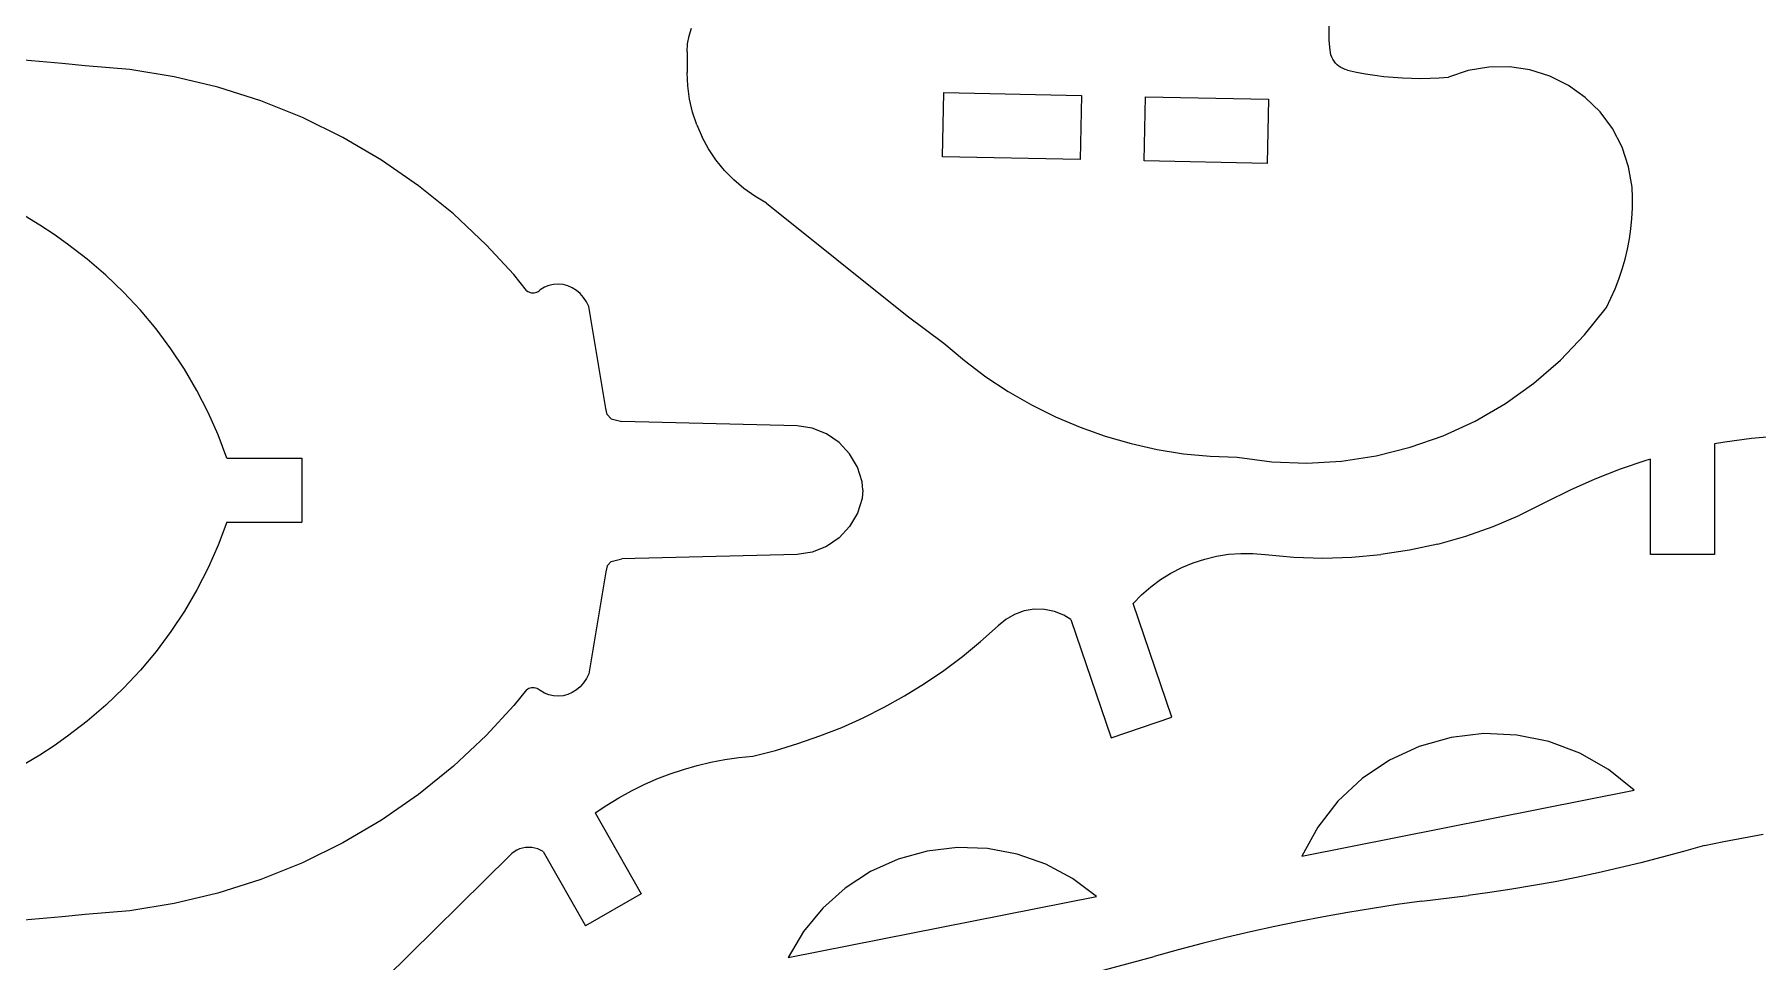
# Model space of a CAD drawing. Header units: millimetres. Extents: x -233 to 120, y -19 to 188.
# Drawn here: x -148.6 to -78.2, y 16.7 to 54.6 of the extents above; entities that cross this region are included whole.
import ezdxf

# ---------------------------------------------------------------- set-up
doc = ezdxf.new("R2010")
doc.units = ezdxf.units.MM
doc.header["$MEASUREMENT"] = 0
doc.layers.add('Layer 1', color=7, linetype='Continuous')

msp = doc.modelspace()

# ---------------------------------------------------------------- linework, layer by layer
at = {"layer": 'Layer 1', "lineweight": 9}
for points in [[(-95.6649, 54.36), (-95.6649, 54.36), (-95.6649, 56.7346), (-95.6649, 56.7346)], [(-121.8951, 54.2208), (-121.8951, 54.2208), (-121.8357, 54.5455), (-121.8357, 54.5455)], [(-121.8357, 54.5455), (-121.8357, 54.5455), (-121.7376, 54.8608), (-121.7376, 54.8608)], [(-95.6323, 53.9585), (-95.6323, 53.9585), (-95.6649, 54.36), (-95.6649, 54.36)], [(-148.3964, 53.5044), (-148.3964, 53.5044), (-149.3352, 53.5862), (-149.3352, 53.5862)], [(-121.9149, 53.8912), (-121.9149, 53.8912), (-121.8951, 54.2208), (-121.8951, 54.2208)], [(-121.9149, 53.8912), (-121.9149, 53.8912), (-121.9149, 53.0475), (-121.9149, 53.0475)], [(-95.6187, 53.8633), (-95.6187, 53.8633), (-95.6323, 53.9585), (-95.6323, 53.9585)], [(-95.5953, 53.7702), (-95.5953, 53.7702), (-95.6187, 53.8633), (-95.6187, 53.8633)], [(-95.5622, 53.6799), (-95.5622, 53.6799), (-95.5953, 53.7702), (-95.5953, 53.7702)], [(-95.5199, 53.5936), (-95.5199, 53.5936), (-95.5622, 53.6799), (-95.5622, 53.6799)], [(-95.4688, 53.5123), (-95.4688, 53.5123), (-95.5199, 53.5936), (-95.5199, 53.5936)], [(-147.458, 53.4174), (-147.458, 53.4174), (-148.3964, 53.5044), (-148.3964, 53.5044)], [(-146.5202, 53.3249), (-146.5202, 53.3249), (-147.458, 53.4174), (-147.458, 53.4174)], [(-144.6906, 53.1671), (-144.6906, 53.1671), (-146.5202, 53.3249), (-146.5202, 53.3249)], [(-142.8777, 52.8742), (-142.8777, 52.8742), (-144.6906, 53.1671), (-144.6906, 53.1671)], [(-141.0915, 52.4479), (-141.0915, 52.4479), (-142.8777, 52.8742), (-142.8777, 52.8742)], [(-121.8901, 52.5016), (-121.8901, 52.5016), (-121.9149, 53.0475), (-121.9149, 53.0475)], [(-95.4095, 53.4366), (-95.4095, 53.4366), (-95.4688, 53.5123), (-95.4688, 53.5123)], [(-95.3426, 53.3676), (-95.3426, 53.3676), (-95.4095, 53.4366), (-95.4095, 53.4366)], [(-95.2689, 53.306), (-95.2689, 53.306), (-95.3426, 53.3676), (-95.3426, 53.3676)], [(-95.1891, 53.2524), (-95.1891, 53.2524), (-95.2689, 53.306), (-95.2689, 53.306)], [(-95.1042, 53.2075), (-95.1042, 53.2075), (-95.1891, 53.2524), (-95.1891, 53.2524)], [(-95.015, 53.1716), (-95.015, 53.1716), (-95.1042, 53.2075), (-95.1042, 53.2075)], [(-94.9226, 53.1453), (-94.9226, 53.1453), (-95.015, 53.1716), (-95.015, 53.1716)], [(-94.9226, 53.1453), (-94.9226, 53.1453), (-94.5529, 53.066), (-94.5529, 53.066)], [(-94.5529, 53.066), (-94.5529, 53.066), (-94.1811, 52.9973), (-94.1811, 52.9973)], [(-94.1811, 52.9973), (-94.1811, 52.9973), (-93.8074, 52.9393), (-93.8074, 52.9393)], [(-93.8074, 52.9393), (-93.8074, 52.9393), (-93.4323, 52.8918), (-93.4323, 52.8918)], [(-93.4323, 52.8918), (-93.4323, 52.8918), (-93.056, 52.8551), (-93.056, 52.8551)], [(-93.056, 52.8551), (-93.056, 52.8551), (-92.6788, 52.829), (-92.6788, 52.829)], [(-92.6788, 52.829), (-92.6788, 52.829), (-92.301, 52.8137), (-92.301, 52.8137)], [(-91.5448, 52.8154), (-91.5448, 52.8154), (-91.1671, 52.8323), (-91.1671, 52.8323)], [(-91.1671, 52.8323), (-91.1671, 52.8323), (-90.7899, 52.86), (-90.7899, 52.86)], [(-89.9857, 53.1307), (-89.9857, 53.1307), (-90.7899, 52.86), (-90.7899, 52.86)], [(-89.149, 53.2721), (-89.149, 53.2721), (-89.9857, 53.1307), (-89.9857, 53.1307)], [(-88.3004, 53.2807), (-88.3004, 53.2807), (-89.149, 53.2721), (-89.149, 53.2721)], [(-87.461, 53.1563), (-87.461, 53.1563), (-88.3004, 53.2807), (-88.3004, 53.2807)], [(-86.6514, 52.9019), (-86.6514, 52.9019), (-87.461, 53.1563), (-87.461, 53.1563)], [(-85.8917, 52.5238), (-85.8917, 52.5238), (-86.6514, 52.9019), (-86.6514, 52.9019)], [(-139.3417, 51.8905), (-139.3417, 51.8905), (-141.0915, 52.4479), (-141.0915, 52.4479)], [(-121.8157, 51.9602), (-121.8157, 51.9602), (-121.8901, 52.5016), (-121.8901, 52.5016)], [(-111.475, 49.6008), (-111.475, 49.6008), (-111.4222, 52.2253), (-111.4222, 52.2253)], [(-111.4222, 52.2253), (-111.4222, 52.2253), (-105.7984, 52.1122), (-105.7984, 52.1122)], [(-92.301, 52.8137), (-92.301, 52.8137), (-91.9229, 52.8092), (-91.9229, 52.8092)], [(-91.9229, 52.8092), (-91.9229, 52.8092), (-91.5448, 52.8154), (-91.5448, 52.8154)], [(-85.2005, 52.0314), (-85.2005, 52.0314), (-85.8917, 52.5238), (-85.8917, 52.5238)], [(-137.638, 51.205), (-137.638, 51.205), (-139.3417, 51.8905), (-139.3417, 51.8905)], [(-121.6924, 51.4278), (-121.6924, 51.4278), (-121.8157, 51.9602), (-121.8157, 51.9602)], [(-121.5211, 50.9089), (-121.5211, 50.9089), (-121.6924, 51.4278), (-121.6924, 51.4278)], [(-105.7984, 52.1122), (-105.7984, 52.1122), (-105.8511, 49.4877), (-105.8511, 49.4877)], [(-103.2267, 49.4349), (-103.2267, 49.4349), (-103.1739, 52.0594), (-103.1739, 52.0594)], [(-103.1739, 52.0594), (-103.1739, 52.0594), (-98.1531, 51.9584), (-98.1531, 51.9584)], [(-98.1531, 51.9584), (-98.1531, 51.9584), (-98.2059, 49.3339), (-98.2059, 49.3339)], [(-84.5951, 51.4367), (-84.5951, 51.4367), (-85.2005, 52.0314), (-85.2005, 52.0314)], [(-84.0903, 50.7546), (-84.0903, 50.7546), (-84.5951, 51.4367), (-84.5951, 51.4367)], [(-135.9898, 50.3953), (-135.9898, 50.3953), (-137.638, 51.205), (-137.638, 51.205)], [(-121.5211, 50.9089), (-121.5211, 50.9089), (-121.3034, 50.4076), (-121.3034, 50.4076)], [(-83.6985, 50.0019), (-83.6985, 50.0019), (-84.0903, 50.7546), (-84.0903, 50.7546)], [(-134.4061, 49.4657), (-134.4061, 49.4657), (-135.9898, 50.3953), (-135.9898, 50.3953)], [(-121.0411, 49.9283), (-121.0411, 49.9283), (-121.3034, 50.4076), (-121.3034, 50.4076)], [(-132.8955, 48.4215), (-132.8955, 48.4215), (-134.4061, 49.4657), (-134.4061, 49.4657)], [(-120.7362, 49.4748), (-120.7362, 49.4748), (-121.0411, 49.9283), (-121.0411, 49.9283)], [(-120.3914, 49.0508), (-120.3914, 49.0508), (-120.7362, 49.4748), (-120.7362, 49.4748)], [(-105.8511, 49.4877), (-105.8511, 49.4877), (-111.475, 49.6008), (-111.475, 49.6008)], [(-98.2059, 49.3339), (-98.2059, 49.3339), (-103.2267, 49.4349), (-103.2267, 49.4349)], [(-83.4295, 49.197), (-83.4295, 49.197), (-83.6985, 50.0019), (-83.6985, 50.0019)], [(-120.0094, 48.66), (-120.0094, 48.66), (-120.3914, 49.0508), (-120.3914, 49.0508)], [(-119.5935, 48.3056), (-119.5935, 48.3056), (-120.0094, 48.66), (-120.0094, 48.66)], [(-83.2899, 48.36), (-83.2899, 48.36), (-83.4295, 49.197), (-83.4295, 49.197)], [(-131.4664, 47.2682), (-131.4664, 47.2682), (-132.8955, 48.4215), (-132.8955, 48.4215)], [(-119.1471, 47.9904), (-119.1471, 47.9904), (-119.5935, 48.3056), (-119.5935, 48.3056)], [(-118.6738, 47.7171), (-118.6738, 47.7171), (-119.1471, 47.9904), (-119.1471, 47.9904)], [(-83.2728, 47.9365), (-83.2728, 47.9365), (-83.2899, 48.36), (-83.2899, 48.36)], [(-83.2751, 47.5126), (-83.2751, 47.5126), (-83.2728, 47.9365), (-83.2728, 47.9365)], [(-130.1266, 46.0123), (-130.1266, 46.0123), (-131.4664, 47.2682), (-131.4664, 47.2682)], [(-118.6738, 47.7171), (-118.6738, 47.7171), (-112.9149, 43.11), (-112.9149, 43.11)], [(-83.2966, 47.0893), (-83.2966, 47.0893), (-83.2751, 47.5126), (-83.2751, 47.5126)], [(-148.3703, 46.8138), (-148.3703, 46.8138), (-148.9674, 47.1735), (-148.9674, 47.1735)], [(-147.7886, 46.4297), (-147.7886, 46.4297), (-148.3703, 46.8138), (-148.3703, 46.8138)], [(-83.3975, 46.2478), (-83.3975, 46.2478), (-83.3374, 46.6674), (-83.3374, 46.6674)], [(-83.3374, 46.6674), (-83.3374, 46.6674), (-83.2966, 47.0893), (-83.2966, 47.0893)], [(-147.2462, 46.0385), (-147.2462, 46.0385), (-147.7886, 46.4297), (-147.7886, 46.4297)], [(-146.4451, 45.4286), (-146.4451, 45.4286), (-147.2462, 46.0385), (-147.2462, 46.0385)], [(-129.0018, 44.7892), (-129.0018, 44.7892), (-130.1266, 46.0123), (-130.1266, 46.0123)], [(-83.5746, 45.419), (-83.5746, 45.419), (-83.4766, 45.8314), (-83.4766, 45.8314)], [(-83.4766, 45.8314), (-83.4766, 45.8314), (-83.3975, 46.2478), (-83.3975, 46.2478)], [(-145.6792, 44.7749), (-145.6792, 44.7749), (-146.4451, 45.4286), (-146.4451, 45.4286)], [(-83.6914, 45.0116), (-83.6914, 45.0116), (-83.5746, 45.419), (-83.5746, 45.419)], [(-144.951, 44.0794), (-144.951, 44.0794), (-145.6792, 44.7749), (-145.6792, 44.7749)], [(-128.4753, 44.1388), (-128.4753, 44.1388), (-129.0018, 44.7892), (-129.0018, 44.7892)], [(-127.3722, 44.3918), (-127.3722, 44.3918), (-127.564, 44.3484), (-127.564, 44.3484)], [(-127.1769, 44.4043), (-127.1769, 44.4043), (-127.3722, 44.3918), (-127.3722, 44.3918)], [(-126.982, 44.3856), (-126.982, 44.3856), (-127.1769, 44.4043), (-127.1769, 44.4043)], [(-126.7914, 44.336), (-126.7914, 44.336), (-126.982, 44.3856), (-126.982, 44.3856)], [(-83.9799, 44.2147), (-83.9799, 44.2147), (-83.8266, 44.6099), (-83.8266, 44.6099)], [(-83.8266, 44.6099), (-83.8266, 44.6099), (-83.6914, 45.0116), (-83.6914, 45.0116)], [(-144.2628, 43.3444), (-144.2628, 43.3444), (-144.951, 44.0794), (-144.951, 44.0794)], [(-128.4753, 44.1388), (-128.4753, 44.1388), (-128.4302, 44.1068), (-128.4302, 44.1068)], [(-128.4302, 44.1068), (-128.4302, 44.1068), (-128.3811, 44.0811), (-128.3811, 44.0811)], [(-128.3811, 44.0811), (-128.3811, 44.0811), (-128.3291, 44.0623), (-128.3291, 44.0623)], [(-128.3291, 44.0623), (-128.3291, 44.0623), (-128.2749, 44.0508), (-128.2749, 44.0508)], [(-128.2749, 44.0508), (-128.2749, 44.0508), (-128.2198, 44.0466), (-128.2198, 44.0466)], [(-128.2198, 44.0466), (-128.2198, 44.0466), (-128.1645, 44.05), (-128.1645, 44.05)], [(-128.1645, 44.05), (-128.1645, 44.05), (-128.1102, 44.0608), (-128.1102, 44.0608)], [(-128.1102, 44.0608), (-128.1102, 44.0608), (-128.0579, 44.0788), (-128.0579, 44.0788)], [(-128.0579, 44.0788), (-128.0579, 44.0788), (-128.0085, 44.1038), (-128.0085, 44.1038)], [(-128.0085, 44.1038), (-128.0085, 44.1038), (-127.9629, 44.1352), (-127.9629, 44.1352)], [(-127.9629, 44.1352), (-127.9629, 44.1352), (-127.922, 44.1725), (-127.922, 44.1725)], [(-127.7485, 44.2748), (-127.7485, 44.2748), (-127.922, 44.1725), (-127.922, 44.1725)], [(-127.564, 44.3484), (-127.564, 44.3484), (-127.7485, 44.2748), (-127.7485, 44.2748)], [(-126.6088, 44.2565), (-126.6088, 44.2565), (-126.7914, 44.336), (-126.7914, 44.336)], [(-126.438, 44.1487), (-126.438, 44.1487), (-126.6088, 44.2565), (-126.6088, 44.2565)], [(-126.2822, 44.0148), (-126.2822, 44.0148), (-126.438, 44.1487), (-126.438, 44.1487)], [(-126.1446, 43.8573), (-126.1446, 43.8573), (-126.2822, 44.0148), (-126.2822, 44.0148)], [(-126.028, 43.6796), (-126.028, 43.6796), (-126.1446, 43.8573), (-126.1446, 43.8573)], [(-125.9346, 43.485), (-125.9346, 43.485), (-126.028, 43.6796), (-126.028, 43.6796)], [(-84.3399, 43.4475), (-84.3399, 43.4475), (-84.1512, 43.827), (-84.1512, 43.827)], [(-84.1512, 43.827), (-84.1512, 43.827), (-83.9799, 44.2147), (-83.9799, 44.2147)], [(-143.6167, 42.5721), (-143.6167, 42.5721), (-144.2628, 43.3444), (-144.2628, 43.3444)], [(-125.2369, 39.3159), (-125.2369, 39.3159), (-125.9346, 43.485), (-125.9346, 43.485)], [(-112.9149, 43.11), (-112.9149, 43.11), (-111.4149, 41.985), (-111.4149, 41.985)], [(-85.2297, 42.3266), (-85.2297, 42.3266), (-84.3399, 43.4475), (-84.3399, 43.4475)], [(-143.0148, 41.7649), (-143.0148, 41.7649), (-143.6167, 42.5721), (-143.6167, 42.5721)], [(-86.2203, 41.2937), (-86.2203, 41.2937), (-85.2297, 42.3266), (-85.2297, 42.3266)], [(-142.4588, 40.9253), (-142.4588, 40.9253), (-143.0148, 41.7649), (-143.0148, 41.7649)], [(-111.4149, 41.985), (-111.4149, 41.985), (-110.5807, 41.2761), (-110.5807, 41.2761)], [(-141.9506, 40.0561), (-141.9506, 40.0561), (-142.4588, 40.9253), (-142.4588, 40.9253)], [(-110.5807, 41.2761), (-110.5807, 41.2761), (-109.705, 40.6191), (-109.705, 40.6191)], [(-87.3031, 40.358), (-87.3031, 40.358), (-86.2203, 41.2937), (-86.2203, 41.2937)], [(-109.705, 40.6191), (-109.705, 40.6191), (-108.7911, 40.0164), (-108.7911, 40.0164)], [(-88.4685, 39.5275), (-88.4685, 39.5275), (-87.3031, 40.358), (-87.3031, 40.358)], [(-141.4917, 39.1598), (-141.4917, 39.1598), (-141.9506, 40.0561), (-141.9506, 40.0561)], [(-108.7911, 40.0164), (-108.7911, 40.0164), (-107.8424, 39.4701), (-107.8424, 39.4701)], [(-107.8424, 39.4701), (-107.8424, 39.4701), (-106.8623, 38.9823), (-106.8623, 38.9823)], [(-89.7066, 38.8096), (-89.7066, 38.8096), (-88.4685, 39.5275), (-88.4685, 39.5275)], [(-141.0836, 38.2393), (-141.0836, 38.2393), (-141.4917, 39.1598), (-141.4917, 39.1598)], [(-125.1842, 39.0703), (-125.1842, 39.0703), (-125.2369, 39.3159), (-125.2369, 39.3159)], [(-125.0183, 38.9023), (-125.0183, 38.9023), (-125.1842, 39.0703), (-125.1842, 39.0703)], [(-125.0183, 38.9023), (-125.0183, 38.9023), (-124.5792, 38.7946), (-124.5792, 38.7946)], [(-117.4227, 38.6185), (-117.4227, 38.6185), (-124.5792, 38.7946), (-124.5792, 38.7946)], [(-106.8623, 38.9823), (-106.8623, 38.9823), (-105.8545, 38.5548), (-105.8545, 38.5548)], [(-91.0062, 38.2105), (-91.0062, 38.2105), (-89.7066, 38.8096), (-89.7066, 38.8096)], [(-140.7274, 37.2975), (-140.7274, 37.2975), (-141.0836, 38.2393), (-141.0836, 38.2393)], [(-116.8031, 38.5167), (-116.8031, 38.5167), (-117.4227, 38.6185), (-117.4227, 38.6185)], [(-116.2203, 38.2828), (-116.2203, 38.2828), (-116.8031, 38.5167), (-116.8031, 38.5167)], [(-115.7022, 37.9281), (-115.7022, 37.9281), (-116.2203, 38.2828), (-116.2203, 38.2828)], [(-105.8545, 38.5548), (-105.8545, 38.5548), (-104.8226, 38.1892), (-104.8226, 38.1892)], [(-104.8226, 38.1892), (-104.8226, 38.1892), (-103.7705, 37.8867), (-103.7705, 37.8867)], [(-92.3562, 37.7355), (-92.3562, 37.7355), (-91.0062, 38.2105), (-91.0062, 38.2105)], [(-78.4026, 38.097), (-78.4026, 38.097), (-79.4993, 37.9491), (-79.4993, 37.9491)], [(-77.3001, 38.1924), (-77.3001, 38.1924), (-78.4026, 38.097), (-78.4026, 38.097)], [(-115.2733, 37.4695), (-115.2733, 37.4695), (-115.7022, 37.9281), (-115.7022, 37.9281)], [(-114.9542, 36.9287), (-114.9542, 36.9287), (-115.2733, 37.4695), (-115.2733, 37.4695)], [(-103.7705, 37.8867), (-103.7705, 37.8867), (-102.7019, 37.6486), (-102.7019, 37.6486)], [(-102.7019, 37.6486), (-102.7019, 37.6486), (-101.6209, 37.4756), (-101.6209, 37.4756)], [(-101.6209, 37.4756), (-101.6209, 37.4756), (-100.5314, 37.3684), (-100.5314, 37.3684)], [(-100.5314, 37.3684), (-100.5314, 37.3684), (-99.4374, 37.3275), (-99.4374, 37.3275)], [(-95.1594, 37.1733), (-95.1594, 37.1733), (-93.7447, 37.3887), (-93.7447, 37.3887)], [(-93.7447, 37.3887), (-93.7447, 37.3887), (-92.3562, 37.7355), (-92.3562, 37.7355)], [(-79.4993, 37.9491), (-79.4993, 37.9491), (-79.9149, 37.8728), (-79.9149, 37.8728)], [(-79.9149, 37.8728), (-79.9149, 37.8728), (-79.9149, 33.36), (-79.9149, 33.36)], [(-140.7274, 37.2975), (-140.7274, 37.2975), (-137.6649, 37.2975), (-137.6649, 37.2975)], [(-137.6649, 37.2975), (-137.6649, 37.2975), (-137.6649, 34.6725), (-137.6649, 34.6725)], [(-114.76, 36.3315), (-114.76, 36.3315), (-114.9542, 36.9287), (-114.9542, 36.9287)], [(-99.4374, 37.3275), (-99.4374, 37.3275), (-98.0184, 37.1425), (-98.0184, 37.1425)], [(-98.0184, 37.1425), (-98.0184, 37.1425), (-96.5882, 37.0909), (-96.5882, 37.0909)], [(-96.5882, 37.0909), (-96.5882, 37.0909), (-95.1594, 37.1733), (-95.1594, 37.1733)], [(-83.7787, 36.8418), (-83.7787, 36.8418), (-84.8095, 36.4392), (-84.8095, 36.4392)], [(-82.7299, 37.1949), (-82.7299, 37.1949), (-83.7787, 36.8418), (-83.7787, 36.8418)], [(-82.5399, 37.2489), (-82.5399, 37.2489), (-82.7299, 37.1949), (-82.7299, 37.1949)], [(-82.5399, 33.36), (-82.5399, 33.36), (-82.5399, 37.2489), (-82.5399, 37.2489)], [(-114.7267, 35.985), (-114.7267, 35.985), (-114.76, 36.3315), (-114.76, 36.3315)], [(-114.7267, 35.985), (-114.7267, 35.985), (-114.76, 35.6384), (-114.76, 35.6384)], [(-85.8199, 35.9879), (-85.8199, 35.9879), (-86.8077, 35.489), (-86.8077, 35.489)], [(-84.8095, 36.4392), (-84.8095, 36.4392), (-85.8199, 35.9879), (-85.8199, 35.9879)], [(-114.76, 35.6384), (-114.76, 35.6384), (-114.9542, 35.0413), (-114.9542, 35.0413)], [(-86.8077, 35.489), (-86.8077, 35.489), (-87.8703, 34.9615), (-87.8703, 34.9615)], [(-140.7274, 34.6725), (-140.7274, 34.6725), (-141.0836, 33.7306), (-141.0836, 33.7306)], [(-140.7274, 34.6725), (-140.7274, 34.6725), (-137.6649, 34.6725), (-137.6649, 34.6725)], [(-114.9542, 35.0413), (-114.9542, 35.0413), (-115.2733, 34.5005), (-115.2733, 34.5005)], [(-88.9634, 34.5006), (-88.9634, 34.5006), (-87.8703, 34.9615), (-87.8703, 34.9615)], [(-115.7022, 34.0418), (-115.7022, 34.0418), (-116.2203, 33.6871), (-116.2203, 33.6871)], [(-115.2733, 34.5005), (-115.2733, 34.5005), (-115.7022, 34.0418), (-115.7022, 34.0418)], [(-91.2243, 33.7848), (-91.2243, 33.7848), (-90.0828, 34.1078), (-90.0828, 34.1078)], [(-90.0828, 34.1078), (-90.0828, 34.1078), (-88.9634, 34.5006), (-88.9634, 34.5006)], [(-141.0836, 33.7306), (-141.0836, 33.7306), (-141.4917, 32.8101), (-141.4917, 32.8101)], [(-125.0183, 33.0677), (-125.0183, 33.0677), (-124.5792, 33.1753), (-124.5792, 33.1753)], [(-117.4227, 33.3515), (-117.4227, 33.3515), (-124.5792, 33.1753), (-124.5792, 33.1753)], [(-116.8031, 33.4533), (-116.8031, 33.4533), (-117.4227, 33.3515), (-117.4227, 33.3515)], [(-116.2203, 33.6871), (-116.2203, 33.6871), (-116.8031, 33.4533), (-116.8031, 33.4533)], [(-101.2328, 33.013), (-101.2328, 33.013), (-100.7591, 33.1682), (-100.7591, 33.1682)], [(-100.7591, 33.1682), (-100.7591, 33.1682), (-100.2745, 33.2852), (-100.2745, 33.2852)], [(-100.2745, 33.2852), (-100.2745, 33.2852), (-99.7822, 33.3632), (-99.7822, 33.3632)], [(-99.7822, 33.3632), (-99.7822, 33.3632), (-99.2852, 33.4018), (-99.2852, 33.4018)], [(-99.2852, 33.4018), (-99.2852, 33.4018), (-98.7868, 33.4007), (-98.7868, 33.4007)], [(-98.7868, 33.4007), (-98.7868, 33.4007), (-98.2899, 33.36), (-98.2899, 33.36)], [(-98.2899, 33.36), (-98.2899, 33.36), (-97.1089, 33.2486), (-97.1089, 33.2486)], [(-97.1089, 33.2486), (-97.1089, 33.2486), (-95.9232, 33.2101), (-95.9232, 33.2101)], [(-95.9232, 33.2101), (-95.9232, 33.2101), (-94.7374, 33.2448), (-94.7374, 33.2448)], [(-94.7374, 33.2448), (-94.7374, 33.2448), (-93.556, 33.3524), (-93.556, 33.3524)], [(-92.3835, 33.5326), (-92.3835, 33.5326), (-93.556, 33.3524), (-93.556, 33.3524)], [(-91.2243, 33.7848), (-91.2243, 33.7848), (-92.3835, 33.5326), (-92.3835, 33.5326)], [(-79.9149, 33.36), (-79.9149, 33.36), (-82.5399, 33.36), (-82.5399, 33.36)], [(-141.4917, 32.8101), (-141.4917, 32.8101), (-141.9506, 31.9139), (-141.9506, 31.9139)], [(-125.2369, 32.654), (-125.2369, 32.654), (-125.9346, 28.485), (-125.9346, 28.485)], [(-125.1842, 32.8996), (-125.1842, 32.8996), (-125.2369, 32.654), (-125.2369, 32.654)], [(-125.0183, 33.0677), (-125.0183, 33.0677), (-125.1842, 32.8996), (-125.1842, 32.8996)], [(-102.5592, 32.3293), (-102.5592, 32.3293), (-102.1357, 32.5922), (-102.1357, 32.5922)], [(-102.1357, 32.5922), (-102.1357, 32.5922), (-101.6927, 32.8206), (-101.6927, 32.8206)], [(-101.6927, 32.8206), (-101.6927, 32.8206), (-101.2328, 33.013), (-101.2328, 33.013)], [(-141.9506, 31.9139), (-141.9506, 31.9139), (-142.4588, 31.0446), (-142.4588, 31.0446)], [(-103.686, 31.3509), (-103.686, 31.3509), (-103.3368, 31.7066), (-103.3368, 31.7066)], [(-103.3368, 31.7066), (-103.3368, 31.7066), (-102.9604, 32.0335), (-102.9604, 32.0335)], [(-102.9604, 32.0335), (-102.9604, 32.0335), (-102.5592, 32.3293), (-102.5592, 32.3293)], [(-142.4588, 31.0446), (-142.4588, 31.0446), (-143.0148, 30.2051), (-143.0148, 30.2051)], [(-108.1347, 31.049), (-108.1347, 31.049), (-108.5258, 30.91), (-108.5258, 30.91)], [(-107.725, 31.1157), (-107.725, 31.1157), (-108.1347, 31.049), (-108.1347, 31.049)], [(-107.31, 31.1077), (-107.31, 31.1077), (-107.725, 31.1157), (-107.725, 31.1157)], [(-106.9032, 31.0255), (-106.9032, 31.0255), (-107.31, 31.1077), (-107.31, 31.1077)], [(-106.5177, 30.8715), (-106.5177, 30.8715), (-106.9032, 31.0255), (-106.9032, 31.0255)], [(-102.1024, 26.7117), (-102.1024, 26.7117), (-103.686, 31.3509), (-103.686, 31.3509)], [(-109.9165, 29.7982), (-109.9165, 29.7982), (-109.2024, 30.435), (-109.2024, 30.435)], [(-108.8856, 30.7031), (-108.8856, 30.7031), (-109.2024, 30.435), (-109.2024, 30.435)], [(-108.5258, 30.91), (-108.5258, 30.91), (-108.8856, 30.7031), (-108.8856, 30.7031)], [(-106.2357, 30.6946), (-106.2357, 30.6946), (-106.5177, 30.8715), (-106.5177, 30.8715)], [(-106.2357, 30.6946), (-106.2357, 30.6946), (-104.5866, 25.8637), (-104.5866, 25.8637)], [(-143.0148, 30.2051), (-143.0148, 30.2051), (-143.6167, 29.3979), (-143.6167, 29.3979)], [(-110.6578, 29.1933), (-110.6578, 29.1933), (-109.9165, 29.7982), (-109.9165, 29.7982)], [(-143.6167, 29.3979), (-143.6167, 29.3979), (-144.2628, 28.6256), (-144.2628, 28.6256)], [(-111.4249, 28.6215), (-111.4249, 28.6215), (-110.6578, 29.1933), (-110.6578, 29.1933)], [(-144.2628, 28.6256), (-144.2628, 28.6256), (-144.951, 27.8906), (-144.951, 27.8906)], [(-126.028, 28.2904), (-126.028, 28.2904), (-126.1446, 28.1126), (-126.1446, 28.1126)], [(-125.9346, 28.485), (-125.9346, 28.485), (-126.028, 28.2904), (-126.028, 28.2904)], [(-112.2163, 28.0837), (-112.2163, 28.0837), (-111.4249, 28.6215), (-111.4249, 28.6215)], [(-144.951, 27.8906), (-144.951, 27.8906), (-145.6792, 27.1951), (-145.6792, 27.1951)], [(-128.4753, 27.8311), (-128.4753, 27.8311), (-129.0018, 27.1808), (-129.0018, 27.1808)], [(-128.4753, 27.8311), (-128.4753, 27.8311), (-128.4302, 27.8632), (-128.4302, 27.8632)], [(-128.4302, 27.8632), (-128.4302, 27.8632), (-128.3811, 27.8888), (-128.3811, 27.8888)], [(-128.3811, 27.8888), (-128.3811, 27.8888), (-128.3291, 27.9076), (-128.3291, 27.9076)], [(-128.3291, 27.9076), (-128.3291, 27.9076), (-128.2749, 27.9192), (-128.2749, 27.9192)], [(-128.2749, 27.9192), (-128.2749, 27.9192), (-128.2198, 27.9233), (-128.2198, 27.9233)], [(-128.2198, 27.9233), (-128.2198, 27.9233), (-128.1645, 27.92), (-128.1645, 27.92)], [(-128.1645, 27.92), (-128.1645, 27.92), (-128.1102, 27.9092), (-128.1102, 27.9092)], [(-128.1102, 27.9092), (-128.1102, 27.9092), (-128.0579, 27.8911), (-128.0579, 27.8911)], [(-128.0579, 27.8911), (-128.0579, 27.8911), (-128.0085, 27.8662), (-128.0085, 27.8662)], [(-128.0085, 27.8662), (-128.0085, 27.8662), (-127.9629, 27.8348), (-127.9629, 27.8348)], [(-127.9629, 27.8348), (-127.9629, 27.8348), (-127.922, 27.7975), (-127.922, 27.7975)], [(-127.7485, 27.6952), (-127.7485, 27.6952), (-127.922, 27.7975), (-127.922, 27.7975)], [(-127.564, 27.6216), (-127.564, 27.6216), (-127.7485, 27.6952), (-127.7485, 27.6952)], [(-127.3722, 27.5781), (-127.3722, 27.5781), (-127.564, 27.6216), (-127.564, 27.6216)], [(-127.1769, 27.5656), (-127.1769, 27.5656), (-127.3722, 27.5781), (-127.3722, 27.5781)], [(-126.982, 27.5844), (-126.982, 27.5844), (-127.1769, 27.5656), (-127.1769, 27.5656)], [(-126.7914, 27.634), (-126.7914, 27.634), (-126.982, 27.5844), (-126.982, 27.5844)], [(-126.6088, 27.7135), (-126.6088, 27.7135), (-126.7914, 27.634), (-126.7914, 27.634)], [(-126.438, 27.8212), (-126.438, 27.8212), (-126.6088, 27.7135), (-126.6088, 27.7135)], [(-126.2822, 27.9552), (-126.2822, 27.9552), (-126.438, 27.8212), (-126.438, 27.8212)], [(-126.1446, 28.1126), (-126.1446, 28.1126), (-126.2822, 27.9552), (-126.2822, 27.9552)], [(-113.8658, 27.1147), (-113.8658, 27.1147), (-113.0304, 27.5812), (-113.0304, 27.5812)], [(-113.0304, 27.5812), (-113.0304, 27.5812), (-112.2163, 28.0837), (-112.2163, 28.0837)], [(-145.6792, 27.1951), (-145.6792, 27.1951), (-146.4451, 26.5414), (-146.4451, 26.5414)], [(-129.0018, 27.1808), (-129.0018, 27.1808), (-130.1266, 25.9577), (-130.1266, 25.9577)], [(-114.7208, 26.6853), (-114.7208, 26.6853), (-113.8658, 27.1147), (-113.8658, 27.1147)], [(-146.4451, 26.5414), (-146.4451, 26.5414), (-147.2462, 25.9314), (-147.2462, 25.9314)], [(-116.4831, 25.9408), (-116.4831, 25.9408), (-115.5938, 26.2938), (-115.5938, 26.2938)], [(-115.5938, 26.2938), (-115.5938, 26.2938), (-114.7208, 26.6853), (-114.7208, 26.6853)], [(-104.5866, 25.8637), (-104.5866, 25.8637), (-102.1024, 26.7117), (-102.1024, 26.7117)], [(-147.7886, 25.5402), (-147.7886, 25.5402), (-148.3703, 25.1561), (-148.3703, 25.1561)], [(-147.2462, 25.9314), (-147.2462, 25.9314), (-147.7886, 25.5402), (-147.7886, 25.5402)], [(-130.1266, 25.9577), (-130.1266, 25.9577), (-131.4664, 24.7018), (-131.4664, 24.7018)], [(-118.3037, 25.3533), (-118.3037, 25.3533), (-117.3869, 25.6271), (-117.3869, 25.6271)], [(-117.3869, 25.6271), (-117.3869, 25.6271), (-116.4831, 25.9408), (-116.4831, 25.9408)], [(-91.9856, 25.5154), (-91.9856, 25.5154), (-93.2084, 24.95), (-93.2084, 24.95)], [(-90.6888, 25.8805), (-90.6888, 25.8805), (-91.9856, 25.5154), (-91.9856, 25.5154)], [(-89.3507, 26.0362), (-89.3507, 26.0362), (-90.6888, 25.8805), (-90.6888, 25.8805)], [(-88.0047, 25.9787), (-88.0047, 25.9787), (-89.3507, 26.0362), (-89.3507, 26.0362)], [(-86.6848, 25.7092), (-86.6848, 25.7092), (-88.0047, 25.9787), (-88.0047, 25.9787)], [(-85.4239, 25.2347), (-85.4239, 25.2347), (-86.6848, 25.7092), (-86.6848, 25.7092)], [(-148.3703, 25.1561), (-148.3703, 25.1561), (-148.9674, 24.7964), (-148.9674, 24.7964)], [(-131.4664, 24.7018), (-131.4664, 24.7018), (-132.8955, 23.5485), (-132.8955, 23.5485)], [(-122.0608, 24.5761), (-122.0608, 24.5761), (-121.5058, 24.7351), (-121.5058, 24.7351)], [(-121.5058, 24.7351), (-121.5058, 24.7351), (-120.9442, 24.8693), (-120.9442, 24.8693)], [(-120.9442, 24.8693), (-120.9442, 24.8693), (-120.3773, 24.9782), (-120.3773, 24.9782)], [(-120.3773, 24.9782), (-120.3773, 24.9782), (-119.806, 25.0618), (-119.806, 25.0618)], [(-119.806, 25.0618), (-119.806, 25.0618), (-119.2316, 25.1199), (-119.2316, 25.1199)], [(-119.2316, 25.1199), (-119.2316, 25.1199), (-118.3037, 25.3533), (-118.3037, 25.3533)], [(-93.2084, 24.95), (-93.2084, 24.95), (-94.3266, 24.1986), (-94.3266, 24.1986)], [(-84.2538, 24.567), (-84.2538, 24.567), (-85.4239, 25.2347), (-85.4239, 25.2347)], [(-124.1937, 23.698), (-124.1937, 23.698), (-123.6757, 23.953), (-123.6757, 23.953)], [(-123.6757, 23.953), (-123.6757, 23.953), (-123.1468, 24.1846), (-123.1468, 24.1846)], [(-123.1468, 24.1846), (-123.1468, 24.1846), (-122.6082, 24.3925), (-122.6082, 24.3925)], [(-122.6082, 24.3925), (-122.6082, 24.3925), (-122.0608, 24.5761), (-122.0608, 24.5761)], [(-94.3266, 24.1986), (-94.3266, 24.1986), (-95.3121, 23.2801), (-95.3121, 23.2801)], [(-83.2039, 23.7229), (-83.2039, 23.7229), (-84.2538, 24.567), (-84.2538, 24.567)], [(-132.8955, 23.5485), (-132.8955, 23.5485), (-134.4061, 22.5042), (-134.4061, 22.5042)], [(-125.193, 23.1201), (-125.193, 23.1201), (-124.6998, 23.4202), (-124.6998, 23.4202)], [(-124.6998, 23.4202), (-124.6998, 23.4202), (-124.1937, 23.698), (-124.1937, 23.698)], [(-96.7899, 21.0373), (-96.7899, 21.0373), (-83.2039, 23.7229), (-83.2039, 23.7229)], [(-95.3121, 23.2801), (-95.3121, 23.2801), (-96.1401, 22.2174), (-96.1401, 22.2174)], [(-125.6724, 22.7983), (-125.6724, 22.7983), (-125.193, 23.1201), (-125.193, 23.1201)], [(-125.6724, 22.7983), (-125.6724, 22.7983), (-123.7899, 19.485), (-123.7899, 19.485)], [(-134.4061, 22.5042), (-134.4061, 22.5042), (-135.9898, 21.5747), (-135.9898, 21.5747)], [(-96.1401, 22.2174), (-96.1401, 22.2174), (-96.7899, 21.0373), (-96.7899, 21.0373)], [(-78.7324, 21.7865), (-78.7324, 21.7865), (-77.9315, 21.9251), (-77.9315, 21.9251)], [(-135.9898, 21.5747), (-135.9898, 21.5747), (-137.638, 20.7649), (-137.638, 20.7649)], [(-129.0847, 21.1369), (-129.0847, 21.1369), (-129.1764, 21.051), (-129.1764, 21.051)], [(-128.9838, 21.2118), (-128.9838, 21.2118), (-129.0847, 21.1369), (-129.0847, 21.1369)], [(-128.875, 21.2747), (-128.875, 21.2747), (-128.9838, 21.2118), (-128.9838, 21.2118)], [(-128.7596, 21.3246), (-128.7596, 21.3246), (-128.875, 21.2747), (-128.875, 21.2747)], [(-128.6394, 21.361), (-128.6394, 21.361), (-128.7596, 21.3246), (-128.7596, 21.3246)], [(-128.5157, 21.3834), (-128.5157, 21.3834), (-128.6394, 21.361), (-128.6394, 21.361)], [(-128.3903, 21.3914), (-128.3903, 21.3914), (-128.5157, 21.3834), (-128.5157, 21.3834)], [(-128.2648, 21.385), (-128.2648, 21.385), (-128.3903, 21.3914), (-128.3903, 21.3914)], [(-128.1408, 21.3642), (-128.1408, 21.3642), (-128.2648, 21.385), (-128.2648, 21.385)], [(-128.0201, 21.3294), (-128.0201, 21.3294), (-128.1408, 21.3642), (-128.1408, 21.3642)], [(-127.9041, 21.2809), (-127.9041, 21.2809), (-128.0201, 21.3294), (-128.0201, 21.3294)], [(-127.7945, 21.2195), (-127.7945, 21.2195), (-127.9041, 21.2809), (-127.9041, 21.2809)], [(-127.7945, 21.2195), (-127.7945, 21.2195), (-126.0723, 18.1883), (-126.0723, 18.1883)], [(-112.0964, 21.2401), (-112.0964, 21.2401), (-113.2873, 20.9087), (-113.2873, 20.9087)], [(-110.869, 21.3867), (-110.869, 21.3867), (-112.0964, 21.2401), (-112.0964, 21.2401)], [(-109.6335, 21.3451), (-109.6335, 21.3451), (-110.869, 21.3867), (-110.869, 21.3867)], [(-108.4188, 21.1162), (-108.4188, 21.1162), (-109.6335, 21.3451), (-109.6335, 21.3451)], [(-81.1908, 21.2226), (-81.1908, 21.2226), (-82.0577, 20.9852), (-82.0577, 20.9852)], [(-80.3274, 21.4725), (-80.3274, 21.4725), (-81.1908, 21.2226), (-81.1908, 21.2226)], [(-80.3274, 21.4725), (-80.3274, 21.4725), (-79.5311, 21.6356), (-79.5311, 21.6356)], [(-79.5311, 21.6356), (-79.5311, 21.6356), (-78.7324, 21.7865), (-78.7324, 21.7865)], [(-137.638, 20.7649), (-137.638, 20.7649), (-139.3417, 20.0795), (-139.3417, 20.0795)], [(-129.1764, 21.051), (-129.1764, 21.051), (-134.2524, 16.035), (-134.2524, 16.035)], [(-113.2873, 20.9087), (-113.2873, 20.9087), (-114.4139, 20.4001), (-114.4139, 20.4001)], [(-107.2529, 20.7053), (-107.2529, 20.7053), (-108.4188, 21.1162), (-108.4188, 21.1162)], [(-106.163, 20.122), (-106.163, 20.122), (-107.2529, 20.7053), (-107.2529, 20.7053)], [(-83.8013, 20.5482), (-83.8013, 20.5482), (-84.6777, 20.3487), (-84.6777, 20.3487)], [(-82.9279, 20.7604), (-82.9279, 20.7604), (-83.8013, 20.5482), (-83.8013, 20.5482)], [(-82.0577, 20.9852), (-82.0577, 20.9852), (-82.9279, 20.7604), (-82.9279, 20.7604)], [(-139.3417, 20.0795), (-139.3417, 20.0795), (-141.0915, 19.5221), (-141.0915, 19.5221)], [(-115.4502, 19.7262), (-115.4502, 19.7262), (-116.3721, 18.9027), (-116.3721, 18.9027)], [(-114.4139, 20.4001), (-114.4139, 20.4001), (-115.4502, 19.7262), (-115.4502, 19.7262)], [(-105.1745, 19.3799), (-105.1745, 19.3799), (-106.163, 20.122), (-106.163, 20.122)], [(-87.3228, 19.8266), (-87.3228, 19.8266), (-88.2093, 19.6782), (-88.2093, 19.6782)], [(-86.4386, 19.9879), (-86.4386, 19.9879), (-87.3228, 19.8266), (-87.3228, 19.8266)], [(-85.5568, 20.1619), (-85.5568, 20.1619), (-86.4386, 19.9879), (-86.4386, 19.9879)], [(-84.6777, 20.3487), (-84.6777, 20.3487), (-85.5568, 20.1619), (-85.5568, 20.1619)], [(-142.8777, 19.0957), (-142.8777, 19.0957), (-144.6906, 18.8029), (-144.6906, 18.8029)], [(-141.0915, 19.5221), (-141.0915, 19.5221), (-142.8777, 19.0957), (-142.8777, 19.0957)], [(-123.7899, 19.485), (-123.7899, 19.485), (-126.0723, 18.1883), (-126.0723, 18.1883)], [(-117.7899, 16.8861), (-117.7899, 16.8861), (-105.1745, 19.3799), (-105.1745, 19.3799)], [(-92.8958, 19.0493), (-92.8958, 19.0493), (-93.9007, 18.8985), (-93.9007, 18.8985)], [(-91.8889, 19.1866), (-91.8889, 19.1866), (-92.8958, 19.0493), (-92.8958, 19.0493)], [(-91.8889, 19.1866), (-91.8889, 19.1866), (-89.9882, 19.42), (-89.9882, 19.42)], [(-89.0978, 19.5427), (-89.0978, 19.5427), (-89.9882, 19.42), (-89.9882, 19.42)], [(-88.2093, 19.6782), (-88.2093, 19.6782), (-89.0978, 19.5427), (-89.0978, 19.5427)], [(-148.3964, 18.4655), (-148.3964, 18.4655), (-149.3352, 18.3838), (-149.3352, 18.3838)], [(-147.458, 18.5526), (-147.458, 18.5526), (-148.3964, 18.4655), (-148.3964, 18.4655)], [(-146.5202, 18.645), (-146.5202, 18.645), (-147.458, 18.5526), (-147.458, 18.5526)], [(-144.6906, 18.8029), (-144.6906, 18.8029), (-146.5202, 18.645), (-146.5202, 18.645)], [(-116.3721, 18.9027), (-116.3721, 18.9027), (-117.1581, 17.9486), (-117.1581, 17.9486)], [(-96.902, 18.3648), (-96.902, 18.3648), (-97.8973, 18.1599), (-97.8973, 18.1599)], [(-95.904, 18.5562), (-95.904, 18.5562), (-96.902, 18.3648), (-96.902, 18.3648)], [(-94.9035, 18.7341), (-94.9035, 18.7341), (-95.904, 18.5562), (-95.904, 18.5562)], [(-93.9007, 18.8985), (-93.9007, 18.8985), (-94.9035, 18.7341), (-94.9035, 18.7341)], [(-117.1581, 17.9486), (-117.1581, 17.9486), (-117.7899, 16.8861), (-117.7899, 16.8861)], [(-99.8792, 17.7099), (-99.8792, 17.7099), (-100.8654, 17.4649), (-100.8654, 17.4649)], [(-98.8898, 17.9416), (-98.8898, 17.9416), (-99.8792, 17.7099), (-99.8792, 17.7099)], [(-97.8973, 18.1599), (-97.8973, 18.1599), (-98.8898, 17.9416), (-98.8898, 17.9416)], [(-118.8774, 12.6225), (-118.8774, 12.6225), (-102.8274, 16.935), (-102.8274, 16.935)], [(-101.8482, 17.2066), (-101.8482, 17.2066), (-102.8274, 16.935), (-102.8274, 16.935)], [(-100.8654, 17.4649), (-100.8654, 17.4649), (-101.8482, 17.2066), (-101.8482, 17.2066)]]:
    msp.add_open_spline(points, degree=3, dxfattribs=at)

doc.saveas('drawing.dxf')
